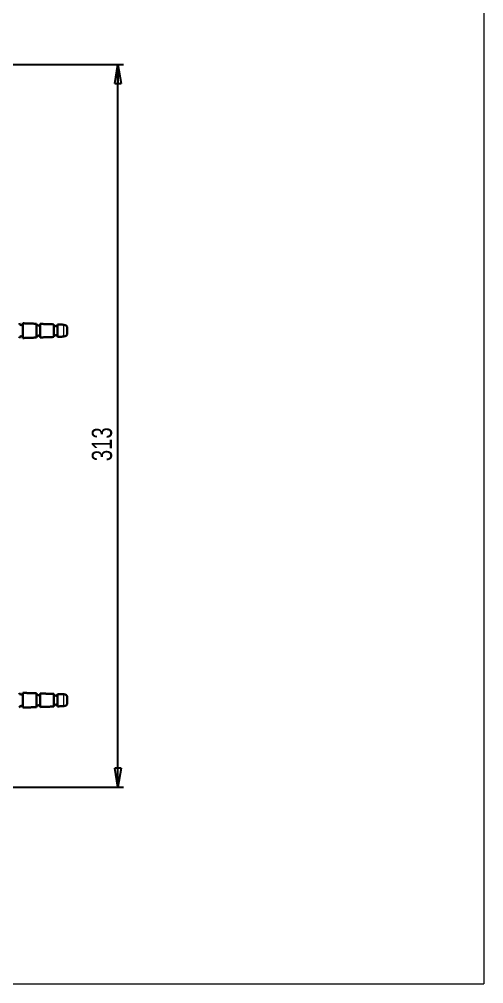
# Model space of a CAD drawing. Header units: millimetres. Extents: x 0.6 to 41.7, y 0.5 to 58.9.
# Drawn here: x 25.59 to 41.68, y 0.52 to 33.92 of the extents above; entities that cross this region are included whole.
import ezdxf

# ---------------------------------------------------------------- set-up
doc = ezdxf.new("R2010")
doc.units = ezdxf.units.MM
doc.layers.add('LEVEL0', color=179, linetype='Continuous')
doc.styles.add('SLDTEXTSTYLE0', font='TXT', dxfattribs={"width": 0.75})
doc.dimstyles.new('SLDDIMSTYLE0', dxfattribs={"dimtxt": 0.7, "dimasz": 0.6604, "dimexe": 0, "dimexo": 0.0625, "dimgap": 0.175, "dimtad": 1, "dimtoh": 1, "dimdec": 0, "dimlfac": 12.5, "dimzin": 12, "dimdsep": 46, "dimtxsty": 'Standard', "dimblk1": 'CLOSED', "dimblk2": 'CLOSED', "dimsah": 1, "dimcen": 0.09, "dimadec": 0, "dimazin": 0, "dimtfac": 1, "dimtdec": 0, "dimtofl": 0, "dimtmove": 0, "dimatfit": 3, "dimldrblk": 'CLOSED', "dimfxl": 0, "dimtolj": 1, "dimtzin": 12, "dimarcsym": 0})

# ---------------------------------------------------------------- blocks, each defined once
blk = doc.blocks.new('_CLOSED')
at = {"color": 0, "linetype": 'ByBlock', "lineweight": -2}
for p, q in [((-1, 0.166667), (0, 0)), ((-1, 0.166667), (-1, -0.166667)), ((0, 0), (-1, -0.166667)), ((0, 0), (-1, 0))]:
    blk.add_line(p, q, dxfattribs=at)
blk = doc.blocks.new('*D10')
at = {"layer": 'LEVEL0', "color": 7}
for p, q in [((21.253, 32.361), (29.204, 32.361)), ((29.004, 7.321), (29.004, 32.361)), ((24.973, 7.321), (29.204, 7.321))]:
    blk.add_line(p, q, dxfattribs=at)
at = {"layer": 'LEVEL0', "color": 7, "xscale": 0.6604, "yscale": 0.6604}
for p, rotation in [((29.004, 32.361, 0.008), 90.0000000000004), ((29.004, 7.321, 0.008), 270.0000000000004)]:
    blk.add_blockref('_CLOSED', p, dxfattribs=dict(at, rotation=rotation))
at = {"layer": 'LEVEL0', "color": 7, "insert": (28.102, 18.617), "char_height": 0.7, "attachment_point": 1, "rotation": 90, "style": 'SLDTEXTSTYLE0'}
blk.add_mtext('313', dxfattribs=at)

msp = doc.modelspace()

# ---------------------------------------------------------------- linework, layer by layer
at = {"color": 7, "linetype": 'Continuous', "lineweight": 30}
for p, q in [((25.717, 23.392), (25.717, 23.137)), ((25.717, 23.137), (25.717, 22.881)), ((26.189, 22.898), (26.189, 23.376)), ((26.317, 23.371), (26.317, 23.137)), ((26.317, 23.137), (26.317, 22.902)), ((26.789, 22.919), (26.789, 23.355)), ((26.917, 23.35), (26.917, 23.137)), ((26.917, 23.137), (26.917, 22.923)), ((27.253, 23.223), (27.253, 23.051)), ((25.717, 10.592), (25.717, 10.337)), ((26.189, 10.098), (26.189, 10.576)), ((26.317, 10.571), (26.317, 10.337)), ((26.789, 10.119), (26.789, 10.555)), ((26.917, 10.55), (26.917, 10.337)), ((27.253, 10.423), (27.253, 10.251)), ((25.717, 10.337), (25.717, 10.081)), ((26.317, 10.337), (26.317, 10.102)), ((26.917, 10.337), (26.917, 10.123))]:
    msp.add_line(p, q, dxfattribs=at)
at = {"color": 7, "linetype": 'Continuous', "lineweight": 0}
for p, q in [((27.137, 22.931), (27.137, 23.343)), ((27.137, 10.131), (27.137, 10.543))]:
    msp.add_line(p, q, dxfattribs=at)
at = {"color": 7, "linetype": 'Continuous', "lineweight": 30}
for centre, radius, start, end in [((25.653, 23.395), 0.064, 181.9992, 358.0008), ((26.253, 23.374), 0.064, 181.9992, 358.0008), ((26.853, 23.353), 0.064, 181.9992, 358.0008), ((27.133, 23.223), 0.12, 0.0005, 87.9994), ((27.133, 23.051), 0.12, 272.0006, 359.9995), ((25.653, 22.879), 0.064, 2.0014, 177.9986), ((26.253, 22.9), 0.064, 2.0014, 177.9986), ((26.853, 22.921), 0.064, 2.0014, 177.9986), ((25.653, 10.595), 0.064, 181.9992, 358.0008), ((26.253, 10.574), 0.064, 181.9992, 358.0008), ((26.853, 10.553), 0.064, 181.9992, 358.0008), ((27.133, 10.423), 0.12, 0.0005, 87.9994), ((25.653, 10.079), 0.064, 1.9992, 178.0008), ((26.253, 10.1), 0.064, 2.0014, 177.9986), ((26.853, 10.121), 0.064, 2.0014, 177.9986), ((27.133, 10.251), 0.12, 272.0006, 359.9995)]:
    msp.add_arc(centre, radius, start, end, dxfattribs=at)
for points in [[(26.189, 23.376), (25.717, 23.392)], [(26.789, 23.355), (26.317, 23.371)], [(27.137, 23.343), (26.917, 23.35)], [(25.717, 22.881), (26.189, 22.898)], [(26.317, 22.902), (26.789, 22.919)], [(26.917, 22.923), (27.137, 22.931)], [(26.189, 10.576), (25.717, 10.592)], [(26.789, 10.555), (26.317, 10.571)], [(27.137, 10.543), (26.917, 10.55)], [(25.717, 10.081), (26.189, 10.098)], [(26.317, 10.102), (26.789, 10.119)], [(26.917, 10.123), (27.137, 10.131)]]:
    msp.add_open_spline(points, degree=1, dxfattribs=at)
for points, knots in [([(26.189, 23.374), (26.189, 23.369), (26.189, 23.35), (26.189, 23.311), (26.189, 23.25), (26.189, 23.176), (26.189, 23.097), (26.189, 23.023), (26.189, 22.963), (26.189, 22.923), (26.189, 22.905), (26.189, 22.9)], [0, 0, 0, 0, 0.030153, 0.116979, 0.249999, 0.413176, 0.586824, 0.750001, 0.883021, 0.969847, 1, 1, 1, 1]), ([(26.789, 23.353), (26.789, 23.347), (26.789, 23.326), (26.789, 23.282), (26.789, 23.215), (26.789, 23.137), (26.789, 23.058), (26.789, 22.992), (26.789, 22.948), (26.789, 22.927), (26.789, 22.921)], [0, 0, 0, 0, 0.038065, 0.146446, 0.308662, 0.500003, 0.691343, 0.853554, 0.961941, 1, 1, 1, 1]), ([(26.189, 10.574), (26.189, 10.569), (26.189, 10.55), (26.189, 10.511), (26.189, 10.45), (26.189, 10.376), (26.189, 10.297), (26.189, 10.223), (26.189, 10.163), (26.189, 10.123), (26.189, 10.105), (26.189, 10.1)], [0, 0, 0, 0, 0.030158, 0.116979, 0.250004, 0.413176, 0.586824, 0.750001, 0.883026, 0.969847, 1, 1, 1, 1]), ([(26.789, 10.553), (26.789, 10.547), (26.789, 10.526), (26.789, 10.482), (26.789, 10.415), (26.789, 10.337), (26.789, 10.258), (26.789, 10.192), (26.789, 10.148), (26.789, 10.127), (26.789, 10.121)], [0, 0, 0, 0, 0.038065, 0.146446, 0.308662, 0.500003, 0.691343, 0.853554, 0.961941, 1, 1, 1, 1])]:
    msp.add_open_spline(points, degree=3, knots=knots, dxfattribs=at)
at = {"layer": 'LEVEL0', "color": 7, "lineweight": 0}
for p in [(41.681, 58.907), (0.583, 0.518)]:
    msp.add_line(p, (41.681, 0.518), dxfattribs=at)

# ---------------------------------------------------------------- dimensions: what is measured, and where the dimension line sits
at = {"layer": 'LEVEL0', "color": 7}
dim = msp.add_linear_dim(base=(29.004, 32.361), p1=(24.773, 7.321), p2=(21.053, 32.361), angle=90, dimstyle='SLDDIMSTYLE0', dxfattribs=at)
dim.commit()
dim.dimension.update_dxf_attribs({"geometry": '*D10', "text_midpoint": (29.004, 19.393), "dimtype": 160})

doc.saveas('drawing.dxf')
